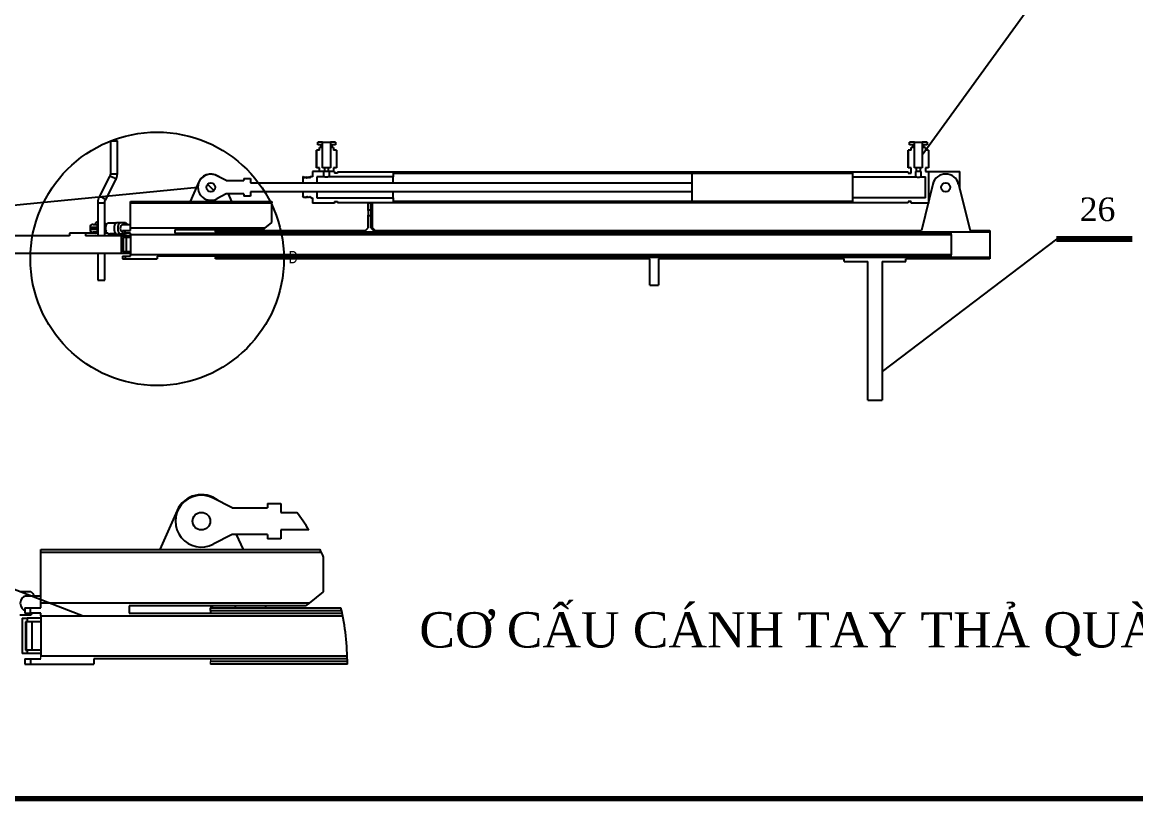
# Model space of a CAD drawing. Header units: millimetres. Extents: x -219 to 2642, y 0 to 2247.
# Drawn here: x -6.3 to 371.9, y 1406.1 to 1669.9 of the extents above; entities that cross this region are included whole.
import ezdxf

# ---------------------------------------------------------------- set-up
doc = ezdxf.new("R2010")
doc.units = ezdxf.units.MM
doc.layers.add('dddd', color=1, linetype='Continuous')
doc.layers.add('NETCOBAN', color=1, linetype='Continuous', lineweight=20)
doc.styles.add('SLDTEXTSTYLE0', font='TXT', dxfattribs={"width": 0.75})
doc.styles.get("Standard").update_dxf_attribs({"font": 'times_0.ttf'})

msp = doc.modelspace()

# ---------------------------------------------------------------- hatches: boundary and pattern name
h = msp.add_hatch()
h.set_pattern_fill('ANSI31', color=256, scale=1.2, angle=90, style=0)
h.set_pattern_definition([(135, (-177.361, 1342.354), (-2.694077, -2.694077), [])])
edge = h.paths.add_edge_path(flags=0)
edge.add_arc((57.78, 1613.79), 1.5, 157.2787, 517.2787)

# ---------------------------------------------------------------- linework, layer by layer
for p, q in [((23.64, 1629.6), (23.64, 1618.41)), ((23.64, 1629.6), (26, 1629.6)), ((26, 1629.6), (26.04, 1629.6)), ((26.04, 1618.41), (26.04, 1629.6)), ((93.61, 1626.39), (93.61, 1620.39)), ((93.61, 1626.39), (93.62, 1626.39)), ((93.62, 1620.39), (93.62, 1626.39)), ((94.67, 1626.39), (93.62, 1626.39)), ((94.07, 1628.19), (94.07, 1629.09)), ((95.72, 1629.09), (94.07, 1629.09)), ((95.27, 1628.19), (94.07, 1628.19)), ((94.67, 1626.39), (94.67, 1627.29)), ((95.27, 1627.29), (94.67, 1627.29)), ((95.27, 1627.29), (95.27, 1628.19)), ((95.72, 1620.39), (95.72, 1629.09)), ((95.72, 1629.09), (98.42, 1629.09)), ((98.42, 1629.09), (98.42, 1620.39)), ((100.07, 1629.09), (98.42, 1629.09)), ((98.87, 1628.19), (98.87, 1627.29)), ((100.07, 1628.19), (98.87, 1628.19)), ((99.47, 1627.29), (98.87, 1627.29)), ((99.47, 1627.29), (99.47, 1626.39)), ((100.51, 1626.39), (99.47, 1626.39)), ((100.07, 1629.09), (100.07, 1628.19)), ((100.51, 1626.39), (100.51, 1620.39)), ((294.61, 1626.39), (294.61, 1620.39)), ((294.61, 1626.39), (294.62, 1626.39)), ((294.62, 1620.39), (294.62, 1626.39)), ((295.67, 1626.39), (294.62, 1626.39)), ((295.07, 1628.19), (295.07, 1629.09)), ((296.72, 1629.09), (295.07, 1629.09)), ((296.27, 1628.19), (295.07, 1628.19)), ((295.67, 1626.39), (295.67, 1627.29)), ((296.27, 1627.29), (295.67, 1627.29)), ((296.27, 1627.29), (296.27, 1628.19)), ((296.72, 1620.39), (296.72, 1629.09)), ((296.72, 1629.09), (299.42, 1629.09)), ((299.42, 1629.09), (299.42, 1620.39)), ((301.07, 1629.09), (299.42, 1629.09)), ((301.07, 1628.19), (299.87, 1628.19)), ((299.87, 1628.19), (299.87, 1627.29)), ((300.47, 1627.29), (299.87, 1627.29)), ((300.47, 1627.29), (300.47, 1626.39)), ((301.51, 1626.39), (300.47, 1626.39)), ((301.07, 1629.09), (301.07, 1628.19)), ((301.51, 1626.39), (301.51, 1620.39)), ((92.27, 1619.19), (92.27, 1617.39)), ((96.08, 1619.19), (92.27, 1619.19)), ((93.61, 1620.39), (93.62, 1620.39)), ((94.67, 1620.39), (93.62, 1620.39)), ((94.67, 1619.19), (94.67, 1620.39)), ((96.47, 1619.19), (94.67, 1619.19)), ((96.47, 1620.39), (95.72, 1620.39)), ((96.08, 1619.19), (96.08, 1617.39)), ((96.47, 1619.19), (96.47, 1620.39)), ((97.67, 1620.39), (96.47, 1620.39)), ((97.67, 1619.19), (96.47, 1619.19)), ((97.67, 1620.39), (97.67, 1619.19)), ((98.42, 1620.39), (97.67, 1620.39)), ((99.47, 1619.19), (97.67, 1619.19)), ((98.06, 1617.39), (98.06, 1619.19)), ((99.77, 1619.19), (98.06, 1619.19)), ((99.47, 1620.39), (99.47, 1619.19)), ((100.51, 1620.39), (99.47, 1620.39)), ((99.77, 1619.19), (99.77, 1618.59)), ((100.82, 1619.04), (100.82, 1618.59)), ((100.82, 1619.04), (294.62, 1619.04)), ((294.61, 1620.39), (294.62, 1620.39)), ((295.67, 1620.39), (294.62, 1620.39)), ((294.62, 1619.04), (294.62, 1618.59)), ((295.67, 1619.19), (295.67, 1620.39)), ((295.67, 1618.59), (295.67, 1619.19)), ((297.47, 1620.39), (296.72, 1620.39)), ((297.08, 1619.19), (297.08, 1617.39)), ((297.47, 1619.19), (297.08, 1619.19)), ((297.47, 1619.19), (297.47, 1620.39)), ((298.67, 1620.39), (297.47, 1620.39)), ((298.67, 1619.19), (297.47, 1619.19)), ((298.67, 1620.39), (298.67, 1619.19)), ((299.42, 1620.39), (298.67, 1620.39)), ((299.06, 1619.19), (298.67, 1619.19)), ((299.06, 1617.39), (299.06, 1619.19)), ((301.51, 1620.39), (300.47, 1620.39)), ((300.47, 1620.39), (300.47, 1619.19)), ((300.47, 1619.19), (301.67, 1619.19)), ((301.67, 1608.39), (301.67, 1619.19)), ((301.67, 1619.19), (312.17, 1619.19)), ((312.17, 1613.12), (312.17, 1619.19)), ((23.41, 1617.46), (19.84, 1610.54)), ((21.97, 1609.44), (25.54, 1616.36)), ((23.64, 1618.41), (26, 1618.41)), ((25.53, 1616.46), (25.54, 1616.36)), ((26, 1618.41), (26.04, 1618.41)), ((53.67, 1615.62), (50.71, 1608.99)), ((63.03, 1616.04), (59.8, 1617.71)), ((63.03, 1616.04), (69.03, 1616.04)), ((69.03, 1616.79), (69.03, 1616.04)), ((69.03, 1616.79), (71.28, 1616.79)), ((71.28, 1616.79), (71.28, 1615.29)), ((71.28, 1615.29), (221.28, 1615.29)), ((88.97, 1617.06), (88.97, 1617.07)), ((88.97, 1617.07), (88.97, 1615.29)), ((88.97, 1615.29), (93.77, 1615.29)), ((89.12, 1617.36), (89.12, 1617.39)), ((89.36, 1616.91), (89.36, 1616.94)), ((89.84, 1616.91), (89.84, 1616.94)), ((90.32, 1616.91), (90.32, 1616.94)), ((90.8, 1616.91), (90.8, 1616.94)), ((91.49, 1617.39), (91.28, 1616.94)), ((91.28, 1616.91), (91.28, 1616.94)), ((91.49, 1617.36), (91.49, 1617.39)), ((92.27, 1617.39), (91.49, 1617.39)), ((96.08, 1617.39), (93.77, 1617.39)), ((93.77, 1617.39), (93.77, 1615.29)), ((119.72, 1617.39), (98.06, 1617.39)), ((100.82, 1618.59), (99.77, 1618.59)), ((119.72, 1618.59), (275.72, 1618.59)), ((119.72, 1618.59), (119.72, 1617.39)), ((221.28, 1608.99), (221.28, 1618.59)), ((275.72, 1618.59), (275.72, 1617.39)), ((275.72, 1617.39), (297.08, 1617.39)), ((294.62, 1618.59), (295.67, 1618.59)), ((299.06, 1617.39), (300.47, 1617.39)), ((303, 1614.87), (299.11, 1599.09)), ((300.47, 1610.19), (300.47, 1617.39)), ((311.74, 1614.87), (315.63, 1599.09)), ((63.03, 1611.54), (59.8, 1609.87)), ((69.03, 1611.54), (63.03, 1611.54)), ((63.71, 1611.54), (64.84, 1608.99)), ((69.03, 1611.54), (69.03, 1610.79)), ((221.28, 1612.29), (71.28, 1612.29)), ((71.28, 1612.29), (71.28, 1610.79)), ((93.77, 1612.29), (88.97, 1612.29)), ((88.97, 1612.29), (88.97, 1610.38)), ((93.77, 1612.29), (93.77, 1610.19)), ((19.35, 1608.49), (19.35, 1597.29)), ((19.35, 1608.49), (21.71, 1608.49)), ((21.71, 1608.49), (21.75, 1608.49)), ((21.75, 1597.29), (21.75, 1608.49)), ((21.96, 1609.54), (21.97, 1609.44)), ((30.53, 1608.99), (78.53, 1608.99)), ((30.53, 1608.51), (30.53, 1608.99)), ((30.53, 1608.51), (78.53, 1608.51)), ((30.53, 1599.87), (30.53, 1608.51)), ((71.28, 1610.79), (69.03, 1610.79)), ((78.53, 1608.99), (78.53, 1608.51)), ((78.53, 1601.79), (78.53, 1608.51)), ((89.12, 1610.64), (89.12, 1610.67)), ((89.36, 1610.19), (89.38, 1610.34)), ((89.6, 1610.64), (89.6, 1610.67)), ((89.84, 1610.19), (89.86, 1610.34)), ((90.08, 1610.64), (90.08, 1610.67)), ((90.32, 1610.19), (90.34, 1610.34)), ((90.56, 1610.64), (90.56, 1610.67)), ((90.8, 1610.19), (90.82, 1610.34)), ((91.04, 1610.64), (91.04, 1610.67)), ((91.28, 1610.19), (91.28, 1610.22)), ((91.73, 1610.19), (92.27, 1610.19)), ((92.27, 1610.19), (92.27, 1608.39)), ((99.77, 1608.39), (92.27, 1608.39)), ((93.77, 1610.19), (119.72, 1610.19)), ((99.77, 1608.99), (100.82, 1608.99)), ((99.77, 1608.99), (99.77, 1608.39)), ((100.82, 1608.99), (100.82, 1608.54)), ((294.62, 1608.54), (100.82, 1608.54)), ((111.26, 1605.99), (111.26, 1608.54)), ((112.16, 1605.98), (112.16, 1608.54)), ((112.7, 1599.99), (112.7, 1608.54)), ((119.72, 1610.19), (119.72, 1608.99)), ((275.72, 1608.99), (119.72, 1608.99)), ((300.47, 1610.19), (275.72, 1610.19)), ((275.72, 1610.19), (275.72, 1608.99)), ((295.67, 1608.99), (294.62, 1608.99)), ((294.62, 1608.99), (294.62, 1608.54)), ((295.67, 1608.39), (295.67, 1608.99)), ((301.67, 1608.39), (295.67, 1608.39)), ((111.26, 1599.99), (111.26, 1604.19)), ((112.16, 1599.99), (112.16, 1604.2)), ((16.76, 1600.14), (16.76, 1599.54)), ((19.2, 1600.14), (16.76, 1600.14)), ((17.81, 1601.19), (19.35, 1601.19)), ((19.35, 1601.92), (19.09, 1601.92)), ((19.2, 1599.54), (19.2, 1600.14)), ((19.35, 1600.14), (19.2, 1600.14)), ((21.75, 1601.19), (22.31, 1601.19)), ((21.96, 1600.14), (21.75, 1600.14)), ((21.96, 1599.84), (21.96, 1600.14)), ((21.96, 1599.54), (21.96, 1599.84)), ((22.73, 1601.49), (22.69, 1601.47)), ((25.49, 1601.64), (23.24, 1601.64)), ((25.7, 1601.87), (26.96, 1601.87)), ((26.96, 1601.87), (28.8, 1601.87)), ((30.53, 1601.04), (27.88, 1601.04)), ((76.13, 1599.87), (30.53, 1599.87)), ((30.53, 1599.09), (30.53, 1599.87)), ((75.53, 1599.39), (76.13, 1599.87)), ((76.13, 1599.87), (78.53, 1601.79)), ((110.35, 1599.09), (111.26, 1599.99)), ((112.16, 1599.99), (113.07, 1599.09)), ((112.16, 1599.99), (112.7, 1599.99)), ((112.7, 1599.99), (113.59, 1599.09)), ((9.8, 1597.29), (-58.91, 1597.29)), ((9.8, 1598.19), (9.8, 1597.29)), ((15.18, 1598.19), (9.8, 1598.19)), ((15.18, 1598.19), (15.18, 1597.29)), ((19.35, 1598.19), (15.18, 1598.19)), ((19.48, 1597.29), (15.18, 1597.29)), ((16.76, 1599.54), (19.2, 1599.54)), ((19.35, 1598.49), (17.81, 1598.49)), ((19.2, 1599.54), (19.35, 1599.54)), ((27.36, 1597.29), (19.48, 1597.29)), ((21.75, 1599.54), (21.96, 1599.54)), ((22.31, 1598.49), (21.75, 1598.49)), ((22.9, 1598.19), (21.75, 1598.19)), ((22.69, 1598.22), (22.73, 1598.19)), ((22.98, 1598.15), (22.98, 1597.29)), ((23.45, 1598.04), (25.49, 1598.04)), ((24.79, 1597.29), (24.79, 1598.04)), ((25.7, 1597.82), (26.96, 1597.82)), ((28.8, 1597.82), (26.96, 1597.82)), ((27.36, 1597.29), (27.36, 1591.29)), ((27.36, 1597.29), (28.19, 1597.29)), ((27.78, 1599.09), (27.78, 1598.19)), ((27.78, 1599.09), (27.8, 1599.09)), ((27.8, 1598.19), (27.78, 1598.19)), ((27.8, 1599.09), (27.8, 1598.19)), ((27.8, 1599.09), (28.73, 1599.09)), ((27.8, 1598.19), (28.73, 1598.19)), ((27.9, 1596.69), (27.9, 1591.89)), ((28.19, 1596.69), (27.9, 1596.69)), ((28.11, 1591.89), (28.11, 1596.69)), ((28.19, 1597.29), (28.19, 1596.69)), ((30.53, 1597.29), (28.19, 1597.29)), ((30.53, 1596.69), (28.19, 1596.69)), ((28.73, 1598.19), (28.73, 1599.09)), ((28.73, 1599.09), (30.53, 1599.09)), ((30.53, 1598.19), (28.73, 1598.19)), ((29.12, 1598.19), (28.8, 1597.82)), ((28.99, 1596.69), (28.99, 1591.89)), ((30.53, 1597.71), (30.53, 1598.19)), ((30.53, 1597.71), (309.18, 1597.71)), ((30.53, 1597.71), (30.53, 1590.87)), ((75.53, 1599.39), (45.53, 1599.39)), ((45.53, 1599.39), (45.53, 1598.19)), ((45.53, 1598.19), (309.18, 1598.19)), ((59.32, 1598.61), (59.32, 1599.09)), ((59.32, 1599.09), (110.35, 1599.09)), ((59.32, 1598.61), (322.37, 1598.61)), ((59.32, 1598.61), (59.32, 1598.19)), ((59.44, 1599.09), (59.4, 1599.39)), ((59.55, 1599.09), (59.51, 1599.39)), ((59.59, 1599.39), (59.59, 1599.09)), ((63.59, 1599.09), (63.59, 1599.39)), ((68.71, 1599.09), (68.71, 1599.39)), ((113.07, 1599.09), (299.11, 1599.09)), ((309.18, 1597.71), (309.18, 1598.19)), ((309.18, 1597.71), (309.18, 1590.87)), ((315.63, 1599.09), (322.37, 1599.09)), ((322.37, 1599.09), (322.37, 1598.61)), ((322.37, 1598.61), (322.37, 1589.97)), ((19.48, 1591.29), (-58.91, 1591.29)), ((19.35, 1591.29), (19.35, 1582.29)), ((27.36, 1591.29), (19.48, 1591.29)), ((21.75, 1582.29), (21.75, 1591.29)), ((28.19, 1591.29), (27.36, 1591.29)), ((27.78, 1590.39), (27.78, 1589.49)), ((27.78, 1590.39), (27.8, 1590.39)), ((27.8, 1589.49), (27.78, 1589.49)), ((27.8, 1590.39), (27.8, 1589.49)), ((27.8, 1590.39), (28.73, 1590.39)), ((27.8, 1589.49), (28.73, 1589.49)), ((27.9, 1591.89), (28.19, 1591.89)), ((28.19, 1591.89), (28.19, 1591.29)), ((30.53, 1591.89), (28.19, 1591.89)), ((30.53, 1591.29), (28.19, 1591.29)), ((28.73, 1590.39), (28.73, 1589.49)), ((28.73, 1590.39), (30.53, 1590.39)), ((28.73, 1589.49), (39.53, 1589.49)), ((30.53, 1590.39), (30.53, 1590.87)), ((309.18, 1590.87), (30.53, 1590.87)), ((39.53, 1590.39), (39.53, 1589.49)), ((309.18, 1590.39), (39.53, 1590.39)), ((59.32, 1590.39), (59.32, 1589.97)), ((59.32, 1589.49), (59.32, 1589.97)), ((322.37, 1589.97), (59.32, 1589.97)), ((206.87, 1589.49), (59.32, 1589.49)), ((206.87, 1580.49), (206.87, 1589.49)), ((272.87, 1589.49), (209.87, 1589.49)), ((209.87, 1589.49), (209.87, 1580.49)), ((272.87, 1588.59), (272.87, 1589.49)), ((272.87, 1588.59), (280.97, 1588.59)), ((280.97, 1541.49), (280.97, 1588.59)), ((285.77, 1588.59), (293.87, 1588.59)), ((285.77, 1588.59), (285.77, 1541.49)), ((293.87, 1588.59), (293.87, 1589.49)), ((322.37, 1589.49), (293.87, 1589.49)), ((309.18, 1590.39), (309.18, 1590.87)), ((322.37, 1589.97), (322.37, 1589.49)), ((19.35, 1582.29), (21.71, 1582.29)), ((21.71, 1582.29), (21.75, 1582.29)), ((206.87, 1580.49), (209.87, 1580.49)), ((280.97, 1541.49), (285.77, 1541.49)), ((65.07, 1504.86), (58.61, 1508.2)), ((77.07, 1506.36), (77.07, 1504.86)), ((77.07, 1506.36), (81.57, 1506.36)), ((81.57, 1506.36), (81.57, 1503.36)), ((46.35, 1504.03), (40.44, 1490.76)), ((65.07, 1504.86), (77.07, 1504.86)), ((81.57, 1503.36), (86.97, 1503.36)), ((65.07, 1495.86), (58.61, 1492.53)), ((77.07, 1495.86), (65.07, 1495.86)), ((66.42, 1495.86), (68.7, 1490.76)), ((77.07, 1495.86), (77.07, 1494.36)), ((81.57, 1494.36), (77.07, 1494.36)), ((91.08, 1497.36), (81.57, 1497.36)), ((81.57, 1497.36), (81.57, 1494.36)), ((0.07, 1490.76), (94.81, 1490.76)), ((0.07, 1489.8), (0.07, 1490.76)), ((0.07, 1489.8), (95.29, 1489.8)), ((0.07, 1472.52), (0.07, 1489.8)), ((96.07, 1476.36), (96.07, 1488.19)), ((-7.06, 1476.51), (-3.39, 1476.51)), ((91.27, 1472.52), (96.07, 1476.36)), ((0.07, 1474.86), (-5.22, 1474.86)), ((91.27, 1472.52), (0.07, 1472.52)), ((0.07, 1470.96), (0.07, 1472.52)), ((90.07, 1471.56), (30.07, 1471.56)), ((30.07, 1471.56), (30.07, 1469.16)), ((57.89, 1470.96), (57.81, 1471.56)), ((58.11, 1470.96), (58.03, 1471.56)), ((58.18, 1471.56), (58.18, 1470.96)), ((66.2, 1470.96), (66.2, 1471.56)), ((76.44, 1470.96), (76.44, 1471.56)), ((90.07, 1471.56), (91.27, 1472.52)), ((-3.39, 1468.41), (-7.06, 1468.41)), ((-6.27, 1467.36), (-6.27, 1455.36)), ((-6.27, 1467.36), (-4.61, 1467.36)), ((-5.42, 1470.96), (-5.42, 1469.16)), ((-5.42, 1470.96), (-5.39, 1470.96)), ((-5.39, 1469.16), (-5.42, 1469.16)), ((-5.39, 1470.96), (-5.39, 1469.16)), ((-5.39, 1470.96), (-3.53, 1470.96)), ((-5.39, 1469.16), (-3.53, 1469.16)), ((-4.61, 1467.36), (-4.61, 1466.16)), ((0.07, 1467.36), (-4.61, 1467.36)), ((-3.53, 1469.16), (-3.53, 1470.96)), ((-3.53, 1470.96), (0.07, 1470.96)), ((0.07, 1469.16), (-3.53, 1469.16)), ((-2.74, 1469.16), (-3.39, 1468.41)), ((0.07, 1468.2), (0.07, 1469.16)), ((0.07, 1468.2), (102.57, 1468.2)), ((0.07, 1468.2), (0.07, 1454.52)), ((30.07, 1469.16), (102.38, 1469.16)), ((57.65, 1470), (57.65, 1470.96)), ((57.65, 1470.96), (101.98, 1470.96)), ((57.65, 1470), (102.2, 1470)), ((57.65, 1470), (57.65, 1469.16)), ((-5.19, 1466.16), (-5.19, 1456.56)), ((-4.61, 1466.16), (-5.19, 1466.16)), ((-4.78, 1456.56), (-4.78, 1466.16)), ((0.07, 1466.16), (-4.61, 1466.16)), ((-3, 1466.16), (-3, 1456.56)), ((-5.19, 1456.56), (-4.61, 1456.56)), ((-4.61, 1456.56), (-4.61, 1455.36)), ((0.07, 1456.56), (-4.61, 1456.56)), ((-4.61, 1455.36), (-6.27, 1455.36)), ((-5.39, 1453.56), (-5.39, 1451.76)), ((-5.39, 1453.56), (-3.53, 1453.56)), ((0.07, 1455.36), (-4.61, 1455.36)), ((-3.53, 1453.56), (-3.53, 1451.76)), ((-3.53, 1453.56), (0.07, 1453.56)), ((104.11, 1454.52), (0.07, 1454.52)), ((18.07, 1453.56), (18.07, 1451.76)), ((104.13, 1453.56), (18.07, 1453.56)), ((104.15, 1452.72), (57.65, 1452.72)), ((-5.39, 1451.76), (-3.53, 1451.76)), ((-3.53, 1451.76), (18.07, 1451.76)), ((104.15, 1451.76), (57.65, 1451.76))]:
    msp.add_line(p, q)
at = {"color": 7, "linetype": 'Continuous', "lineweight": 15}
for p, q in [((-5.42, 1453.56), (-5.42, 1451.76)), ((-5.42, 1453.56), (-5.39, 1453.56)), ((0.07, 1453.56), (0.07, 1454.52)), ((57.65, 1453.56), (57.65, 1452.72)), ((57.65, 1451.76), (57.65, 1452.72)), ((-5.39, 1451.76), (-5.42, 1451.76))]:
    msp.add_line(p, q, dxfattribs=at)
at = {"flags": 128}
for points in [[(23.41, 1617.46), (23.42, 1617.48), (23.58, 1617.51), (23.88, 1617.45), (24.27, 1617.31), (24.68, 1617.1), (25.07, 1616.87), (25.37, 1616.65), (25.53, 1616.46)], [(89.34, 1616.91), (89.28, 1617.04), (89.22, 1617.17), (89.12, 1617.39)], [(89.6, 1617.39), (89.54, 1617.26), (89.48, 1617.13), (89.37, 1616.91)], [(90.08, 1617.39), (90.02, 1617.26), (89.96, 1617.13), (89.85, 1616.91)], [(90.3, 1616.91), (90.24, 1617.04), (90.18, 1617.17), (90.08, 1617.39)], [(90.56, 1617.39), (90.5, 1617.26), (90.44, 1617.13), (90.33, 1616.91)], [(90.78, 1616.91), (90.72, 1617.04), (90.66, 1617.17), (90.56, 1617.39)], [(91.04, 1617.39), (90.98, 1617.26), (90.92, 1617.13), (90.81, 1616.91)], [(91.26, 1616.91), (91.2, 1617.04), (91.14, 1617.17), (91.04, 1617.39)], [(119.72, 1615.29), (119.72, 1615.59), (119.72, 1616.34), (119.72, 1616.91), (119.72, 1617.27), (119.72, 1617.39)], [(275.72, 1617.39), (275.72, 1617.27), (275.72, 1616.91), (275.72, 1616.34), (275.72, 1615.59), (275.72, 1614.72), (275.72, 1613.79), (275.72, 1612.86), (275.72, 1611.99), (275.72, 1611.25), (275.72, 1610.67), (275.72, 1610.31), (275.72, 1610.19)], [(119.72, 1610.19), (119.72, 1610.31), (119.72, 1610.67), (119.72, 1611.25), (119.72, 1611.99), (119.72, 1612.29)], [(19.84, 1610.54), (19.85, 1610.55), (20.01, 1610.59), (20.31, 1610.53), (20.7, 1610.38), (21.12, 1610.18), (21.5, 1609.95), (21.8, 1609.72), (21.96, 1609.54)], [(88.97, 1610.38), (89, 1610.45), (89.1, 1610.67)], [(89.13, 1610.67), (89.19, 1610.54), (89.25, 1610.41), (89.36, 1610.19)], [(89.36, 1610.19), (89.42, 1610.32), (89.48, 1610.45), (89.58, 1610.67)], [(89.61, 1610.67), (89.67, 1610.54), (89.73, 1610.41), (89.84, 1610.19)], [(89.84, 1610.19), (89.9, 1610.32), (89.96, 1610.45), (90.06, 1610.67)], [(90.09, 1610.67), (90.15, 1610.54), (90.21, 1610.41), (90.32, 1610.19)], [(90.32, 1610.19), (90.38, 1610.32), (90.44, 1610.45), (90.54, 1610.67)], [(90.57, 1610.67), (90.63, 1610.54), (90.69, 1610.41), (90.8, 1610.19)], [(90.8, 1610.19), (90.86, 1610.32), (90.92, 1610.45), (91.02, 1610.67)], [(91.05, 1610.67), (91.11, 1610.54), (91.17, 1610.41), (91.28, 1610.19)], [(91.28, 1610.19), (91.34, 1610.32), (91.4, 1610.45), (91.5, 1610.67)], [(91.52, 1610.64), (91.58, 1610.52), (91.63, 1610.4), (91.73, 1610.19)], [(27.88, 1601.04), (27.55, 1600.95), (27.28, 1600.69), (27.09, 1600.3), (27.03, 1599.84), (27.09, 1599.38), (27.28, 1598.99), (27.55, 1598.73), (27.78, 1598.65)], [(28.8, 1601.87), (29.13, 1601.48), (29.36, 1601.04)], [(-3.39, 1476.51), (-2.73, 1475.75), (-2.27, 1474.86)], [(-5.22, 1474.86), (-5.88, 1474.68), (-6.43, 1474.16), (-6.8, 1473.38), (-6.93, 1472.46), (-6.8, 1471.55), (-6.43, 1470.77), (-5.88, 1470.25), (-5.42, 1470.08)]]:
    msp.add_lwpolyline(points, dxfattribs=at)
for centre, radius in [((39.53, 1589.49), 43.04), ((57.78, 1613.79), 1.5), ((307.37, 1613.79), 1.5), ((54.57, 1500.36), 3), ((54.57, 1500.36), 3)]:
    msp.add_circle(centre, radius)
for centre, radius, start, end in [((57.78, 1613.79), 4.41, 62.7165, 297.2835), ((57.78, 1613.79), 4.5, 51.0007, 155.9933), ((307.37, 1613.79), 4.5, 13.8538, 166.1462), ((108.11, 1605.09), 3.27, 344.0455, 15.9545), ((108.45, 1605.09), 3.82, 346.4481, 13.5519), ((17.81, 1600.14), 1.05, 90, 180), ((20.29, 1599.84), 2.4, 120, 145.7711), ((21.28, 1600.24), 2.09, 157.8217, 182.7677), ((20.29, 1599.84), 2.4, 34.2289, 52.5488), ((24.31, 1599.86), 2.34, 155.017, 180.4249), ((24.31, 1599.82), 2.34, 179.5747, 204.983), ((23.25, 1600.66), 0.976, 90.49, 122.1888), ((27.83, 1599.84), 2.94, 136.4294, 223.5706), ((29.09, 1599.84), 2.94, 136.4294, 223.5706), ((17.81, 1599.54), 1.05, 180, 270), ((20.29, 1599.84), 2.4, 214.2289, 223.4325), ((21.28, 1599.44), 2.09, 177.2323, 202.1783), ((20.29, 1599.84), 2.4, 316.5675, 325.7711), ((54.57, 1500.36), 8.81, 62.7165, 297.2835), ((54.57, 1500.36), 9, 51.0004, 155.9935), ((18.07, 1451.76), 86.08, 31.9856, 36.8274), ((18.06, 1451.76), 86.09, 25.0313, 26.9387), ((18.07, 1451.76), 86.08, 360, 12.8874)]:
    msp.add_arc(centre, radius, start, end)
for centre, major_axis, ratio, start_param, end_param in [((111.26, 1613.79), (-46.24, 0), 0.113547, 1.570796, 1.590389), ((111.26, 1605.09), (7.93, 0), 0.113547, 1.45626, 1.570796), ((111.26, 1605.09), (7.93, 0), 0.113547, 4.712389, 4.826925), ((22.8, 1600.14), (0, 1.05), 0.800308, 0.83178, 1.570796), ((22.48, 1600.14), (0, 1.05), 0.940415, 0.270149, 0.423774), ((22.8, 1599.54), (0, 1.05), 0.800308, 1.570796, 2.309813), ((22.48, 1599.54), (0, 1.05), 0.940415, 2.717818, 2.871443)]:
    msp.add_ellipse(centre, major_axis=major_axis, ratio=ratio, start_param=start_param, end_param=end_param)
for points, knots in [([(23.64, 1618.41), (23.63, 1618.32), (23.62, 1618.05), (23.54, 1617.72), (23.44, 1617.51), (23.41, 1617.46)], [0, 0, 0, 0, 0.251412, 0.813221, 1, 1, 1, 1]), ([(25.54, 1616.36), (25.62, 1616.52), (25.82, 1616.95), (26, 1617.64), (26.02, 1618.17), (26.04, 1618.41)], [0, 0, 0, 0, 0.2515615, 0.6692015, 1, 1, 1, 1]), ([(89.12, 1617.39), (89.09, 1617.33), (89.04, 1617.23), (88.99, 1617.12), (88.96, 1617.07)], [0, 0, 0, 0, 0.5000279, 1, 1, 1, 1]), ([(89.12, 1617.39), (89.1, 1617.35), (89.06, 1617.26), (89.01, 1617.16), (88.98, 1617.09), (88.97, 1617.07)], [0, 0, 0, 0, 0.400534, 0.801025, 1, 1, 1, 1]), ([(89.36, 1616.94), (89.36, 1616.94), (89.36, 1616.93), (89.35, 1616.92), (89.35, 1616.92), (89.34, 1616.91)], [0, 0, 0, 0, 0.267149, 0.534109, 1, 1, 1, 1]), ([(89.37, 1616.91), (89.37, 1616.91), (89.37, 1616.92), (89.37, 1616.93), (89.36, 1616.94), (89.36, 1616.94)], [0, 0, 0, 0, 0.266936, 0.534109, 1, 1, 1, 1]), ([(89.82, 1616.91), (89.8, 1616.95), (89.76, 1617.04), (89.69, 1617.2), (89.63, 1617.32), (89.6, 1617.39)], [0, 0, 0, 0, 0.266993, 0.534002, 1, 1, 1, 1]), ([(89.84, 1616.94), (89.84, 1616.94), (89.84, 1616.93), (89.83, 1616.92), (89.83, 1616.92), (89.82, 1616.91)], [0, 0, 0, 0, 0.267092, 0.533995, 1, 1, 1, 1]), ([(89.85, 1616.91), (89.85, 1616.91), (89.85, 1616.92), (89.85, 1616.93), (89.84, 1616.94), (89.84, 1616.94)], [0, 0, 0, 0, 0.266936, 0.534109, 1, 1, 1, 1]), ([(90.32, 1616.94), (90.32, 1616.94), (90.32, 1616.93), (90.31, 1616.92), (90.31, 1616.92), (90.3, 1616.91)], [0, 0, 0, 0, 0.267092, 0.533995, 1, 1, 1, 1]), ([(90.33, 1616.91), (90.33, 1616.91), (90.33, 1616.92), (90.33, 1616.93), (90.32, 1616.94), (90.32, 1616.94)], [0, 0, 0, 0, 0.266936, 0.534109, 1, 1, 1, 1]), ([(90.8, 1616.94), (90.8, 1616.94), (90.8, 1616.93), (90.79, 1616.92), (90.79, 1616.92), (90.78, 1616.91)], [0, 0, 0, 0, 0.267092, 0.533995, 1, 1, 1, 1]), ([(90.81, 1616.91), (90.81, 1616.91), (90.81, 1616.92), (90.81, 1616.93), (90.8, 1616.94), (90.8, 1616.94)], [0, 0, 0, 0, 0.266936, 0.534109, 1, 1, 1, 1]), ([(91.28, 1616.94), (91.28, 1616.94), (91.28, 1616.93), (91.27, 1616.92), (91.27, 1616.92), (91.26, 1616.91)], [0, 0, 0, 0, 0.267092, 0.533995, 1, 1, 1, 1]), ([(91.49, 1617.39), (91.47, 1617.35), (91.43, 1617.27), (91.36, 1617.12), (91.31, 1617.01), (91.28, 1616.94)], [0, 0, 0, 0, 0.26703, 0.534011, 1, 1, 1, 1]), ([(98.06, 1617.39), (98.06, 1617.39), (98.05, 1617.39), (97.94, 1617.36), (97.74, 1617.31), (97.45, 1617.27), (97.12, 1617.25), (96.79, 1617.26), (96.49, 1617.3), (96.26, 1617.34), (96.11, 1617.38), (96.09, 1617.39), (96.08, 1617.39)], [0, 0, 0, 0, 0.06029, 0.163456, 0.268758, 0.377218, 0.485012, 0.589052, 0.692218, 0.798615, 0.907421, 1, 1, 1, 1]), ([(297.08, 1617.39), (297.09, 1617.39), (297.11, 1617.38), (297.27, 1617.34), (297.52, 1617.29), (297.83, 1617.25), (298.17, 1617.25), (298.48, 1617.27), (298.76, 1617.32), (298.96, 1617.36), (299.05, 1617.39), (299.06, 1617.39), (299.06, 1617.39)], [0, 0, 0, 0, 0.1046617, 0.2092309, 0.3161195, 0.4249399, 0.5311288, 0.6341776, 0.7384882, 0.8464115, 0.954822, 1, 1, 1, 1]), ([(19.84, 1610.54), (19.77, 1610.38), (19.57, 1609.95), (19.38, 1609.26), (19.36, 1608.72), (19.35, 1608.49)], [0, 0, 0, 0, 0.251558, 0.669195, 1, 1, 1, 1]), ([(21.75, 1608.49), (21.75, 1608.57), (21.76, 1608.84), (21.85, 1609.17), (21.95, 1609.38), (21.97, 1609.44)], [0, 0, 0, 0, 0.251425, 0.813225, 1, 1, 1, 1]), ([(89.1, 1610.67), (89.11, 1610.67), (89.11, 1610.66), (89.11, 1610.65), (89.12, 1610.64), (89.12, 1610.64)], [0, 0, 0, 0, 0.266936, 0.534109, 1, 1, 1, 1]), ([(89.12, 1610.64), (89.12, 1610.64), (89.12, 1610.65), (89.13, 1610.66), (89.13, 1610.67), (89.13, 1610.67)], [0, 0, 0, 0, 0.267149, 0.534109, 1, 1, 1, 1]), ([(89.58, 1610.67), (89.59, 1610.67), (89.59, 1610.66), (89.59, 1610.65), (89.6, 1610.64), (89.6, 1610.64)], [0, 0, 0, 0, 0.267092, 0.534208, 1, 1, 1, 1]), ([(89.6, 1610.64), (89.6, 1610.64), (89.6, 1610.65), (89.61, 1610.66), (89.61, 1610.67), (89.61, 1610.67)], [0, 0, 0, 0, 0.266936, 0.534109, 1, 1, 1, 1]), ([(90.06, 1610.67), (90.07, 1610.67), (90.07, 1610.66), (90.07, 1610.65), (90.08, 1610.64), (90.08, 1610.64)], [0, 0, 0, 0, 0.267092, 0.533995, 1, 1, 1, 1]), ([(90.08, 1610.64), (90.08, 1610.64), (90.08, 1610.65), (90.09, 1610.66), (90.09, 1610.67), (90.09, 1610.67)], [0, 0, 0, 0, 0.266936, 0.534109, 1, 1, 1, 1]), ([(90.54, 1610.67), (90.55, 1610.67), (90.55, 1610.66), (90.55, 1610.65), (90.56, 1610.64), (90.56, 1610.64)], [0, 0, 0, 0, 0.267092, 0.533995, 1, 1, 1, 1]), ([(90.56, 1610.64), (90.56, 1610.64), (90.56, 1610.65), (90.57, 1610.66), (90.57, 1610.67), (90.57, 1610.67)], [0, 0, 0, 0, 0.266936, 0.534109, 1, 1, 1, 1]), ([(91.02, 1610.67), (91.03, 1610.67), (91.03, 1610.66), (91.03, 1610.65), (91.04, 1610.64), (91.04, 1610.64)], [0, 0, 0, 0, 0.267092, 0.533995, 1, 1, 1, 1]), ([(91.04, 1610.64), (91.04, 1610.64), (91.04, 1610.65), (91.05, 1610.66), (91.05, 1610.67), (91.05, 1610.67)], [0, 0, 0, 0, 0.266936, 0.534109, 1, 1, 1, 1]), ([(91.28, 1610.19), (91.32, 1610.27), (91.39, 1610.43), (91.47, 1610.59), (91.51, 1610.67)], [0, 0, 0, 0, 0.50626, 1, 1, 1, 1]), ([(91.5, 1610.67), (91.51, 1610.67), (91.51, 1610.66), (91.51, 1610.65), (91.52, 1610.64), (91.52, 1610.64)], [0, 0, 0, 0, 0.267092, 0.533995, 1, 1, 1, 1]), ([(22.69, 1601.47), (22.6, 1601.41), (22.48, 1601.32), (22.31, 1601.19), (22.22, 1601.13), (22.16, 1601.1), (22.12, 1601.09), (22.09, 1601.09), (22.08, 1601.1), (22.07, 1601.1)], [0, 0, 0, 0, 0.4589363, 0.6790852, 0.7697947, 0.8613566, 0.9141631, 0.9671954, 1, 1, 1, 1]), ([(22.18, 1600.85), (22.18, 1600.9), (22.17, 1601.01), (22.11, 1601.07), (22.07, 1601.1)], [0, 0, 0, 0, 0.465819, 1, 1, 1, 1]), ([(22.07, 1598.58), (22.11, 1598.61), (22.17, 1598.67), (22.18, 1598.78), (22.18, 1598.83)], [0, 0, 0, 0, 0.534181, 1, 1, 1, 1]), ([(22.07, 1598.58), (22.08, 1598.59), (22.09, 1598.59), (22.12, 1598.59), (22.16, 1598.58), (22.22, 1598.55), (22.31, 1598.49), (22.48, 1598.37), (22.6, 1598.28), (22.69, 1598.22)], [0, 0, 0, 0, 0.0328046, 0.0858369, 0.1386434, 0.2302053, 0.3209148, 0.5410637, 1, 1, 1, 1])]:
    msp.add_open_spline(points, degree=3, knots=knots)
at = {"layer": 'dddd', "lineweight": 80}
msp.add_line((370.72, 1596.2), (344.97, 1596.2), dxfattribs=at)
at = {"layer": 'dddd', "lineweight": 70}
msp.add_line((969.53, 1406.06), (-219.47, 1406.06), dxfattribs=at)
at = {"layer": 'Defpoints', "lineweight": 25, "ltscale": 0.5}
for p, q in [((344.97, 1687.67), (299.42, 1624.74)), ((-122.27, 1596.72), (53.37, 1613.79)), ((344.97, 1596.2), (285.77, 1551.23)), ((-122.27, 1520.86), (14.36, 1468.2))]:
    msp.add_line(p, q, dxfattribs=at)

# ---------------------------------------------------------------- texts
at = {"insert": (84.25, 1592.17), "char_height": 4.2, "attachment_point": 1, "style": 'SLDTEXTSTYLE0'}
msp.add_mtext('D', dxfattribs=at)
at = {"layer": 'NETCOBAN', "attachment_point": 5}
for s, insert, char_height, width in [('{\\fTimes New Roman|b0|i0|c0|p18;26}', (358.95, 1606.25), 8, 7.979), ('{\\fTimes New Roman|b0|i0|c0|p18;CƠ CẤU CÁNH TAY THẢ QUÀ}', (254.21, 1461.96), 12, 291.4021)]:
    msp.add_mtext(s, dxfattribs=dict(at, insert=insert, char_height=char_height, width=width))

doc.saveas('drawing.dxf')
